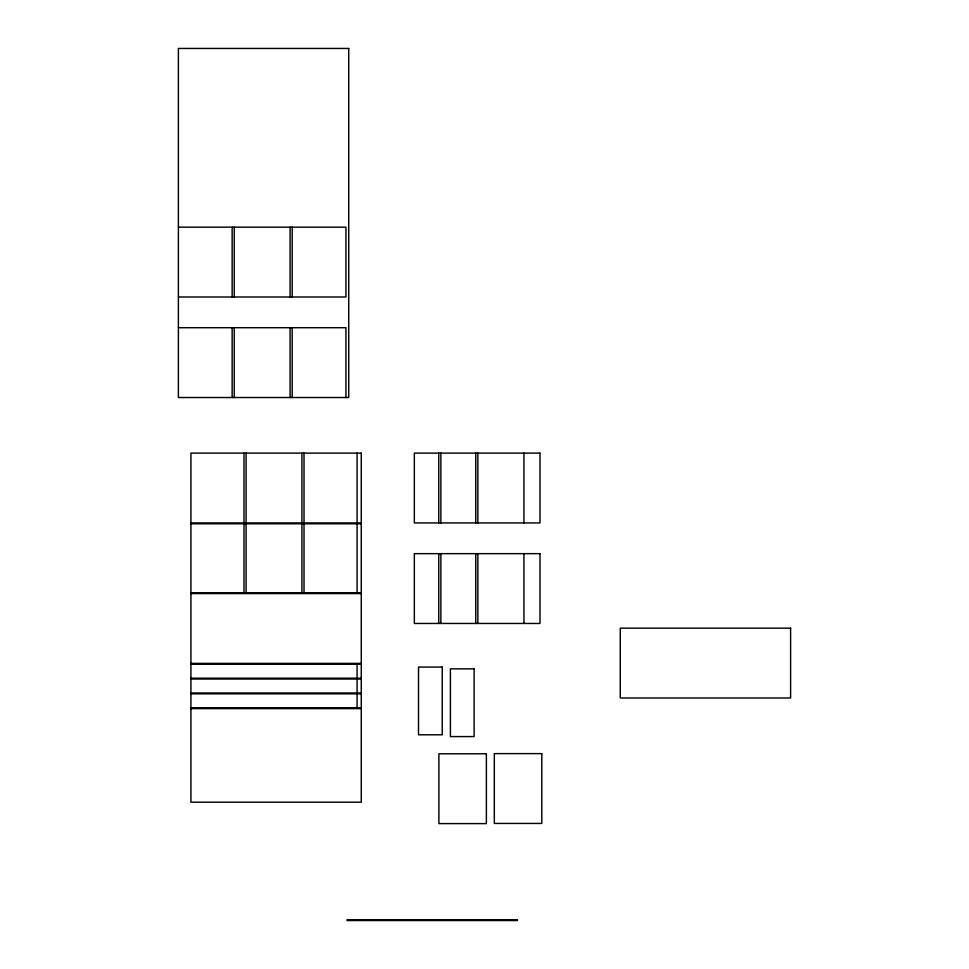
<?xml version="1.0" encoding="UTF-8"?>
<svg xmlns="http://www.w3.org/2000/svg" width="969" height="969" viewBox="0 0 969 969"><rect width="100%" height="100%" fill="white"/><g stroke="black" fill="none" stroke-linecap="round" stroke-linejoin="round"><path stroke-width="1.45" d="M178.393 227.17L345.945 227.17L345.945 296.986L178.393 296.986M178.393 327.704L345.945 327.704L345.945 397.52M190.929 522.933L361.267 522.933M190.929 523.769L361.267 523.769M190.929 592.737L361.267 592.737M190.929 593.585L361.267 593.585M190.929 663.39L361.267 663.39M190.929 664.237L361.267 664.237M190.929 678.191L361.267 678.191M190.929 679.039L361.267 679.039M190.929 692.992L361.267 692.992M190.929 693.828L361.267 693.828M190.929 707.794L361.267 707.794M190.929 708.63L361.267 708.63M523.938 453.117L523.938 522.933M523.938 553.65L523.938 623.455M477.862 453.117L477.862 522.933M477.862 553.65L477.862 623.455M475.767 453.117L475.767 522.933M475.767 553.65L475.767 623.455M440.859 453.117L440.859 522.933M440.859 553.65L440.859 623.455M438.763 453.117L438.763 522.933M438.763 553.65L438.763 623.455M357.089 453.117L357.089 592.737M357.089 664.237L357.089 678.191M357.089 679.039L357.089 692.992M357.089 693.828L357.089 707.794M304.024 453.117L304.024 592.737M301.928 453.117L301.928 592.737M292.19 227.17L292.19 296.986M292.19 327.704L292.19 397.52M290.094 227.17L290.094 296.986M290.094 327.704L290.094 397.52M246.078 453.117L246.078 592.737M243.982 453.117L243.982 592.737M234.244 227.17L234.244 296.986M234.244 327.704L234.244 397.52M232.148 227.17L232.148 296.986M232.148 327.704L232.148 397.52M348.731 48.45L178.393 48.45L178.393 397.52L348.731 397.52L348.731 48.45M361.267 453.117L190.929 453.117L190.929 802.187L361.267 802.187L361.267 453.117M539.999 453.117L414.332 453.117L414.332 522.933L539.999 522.933L539.999 453.117M539.999 553.65L414.332 553.65L414.332 623.455L539.999 623.455L539.999 553.65M790.607 628.166L620.269 628.166L620.269 697.983L790.607 697.983L790.607 628.166M442.239 667.072L418.511 667.072L418.511 734.793L442.239 734.793L442.239 667.072M474.132 668.864L450.403 668.864L450.403 736.585L474.132 736.585L474.132 668.864M541.804 753.616L494.323 753.616L494.323 823.432L541.804 823.432L541.804 753.616M486.377 753.785L438.896 753.785L438.896 823.602L486.377 823.602L486.377 753.785M517.398 919.714L347.047 919.714L347.047 920.55L517.398 920.55L517.398 919.714"/></g></svg>
